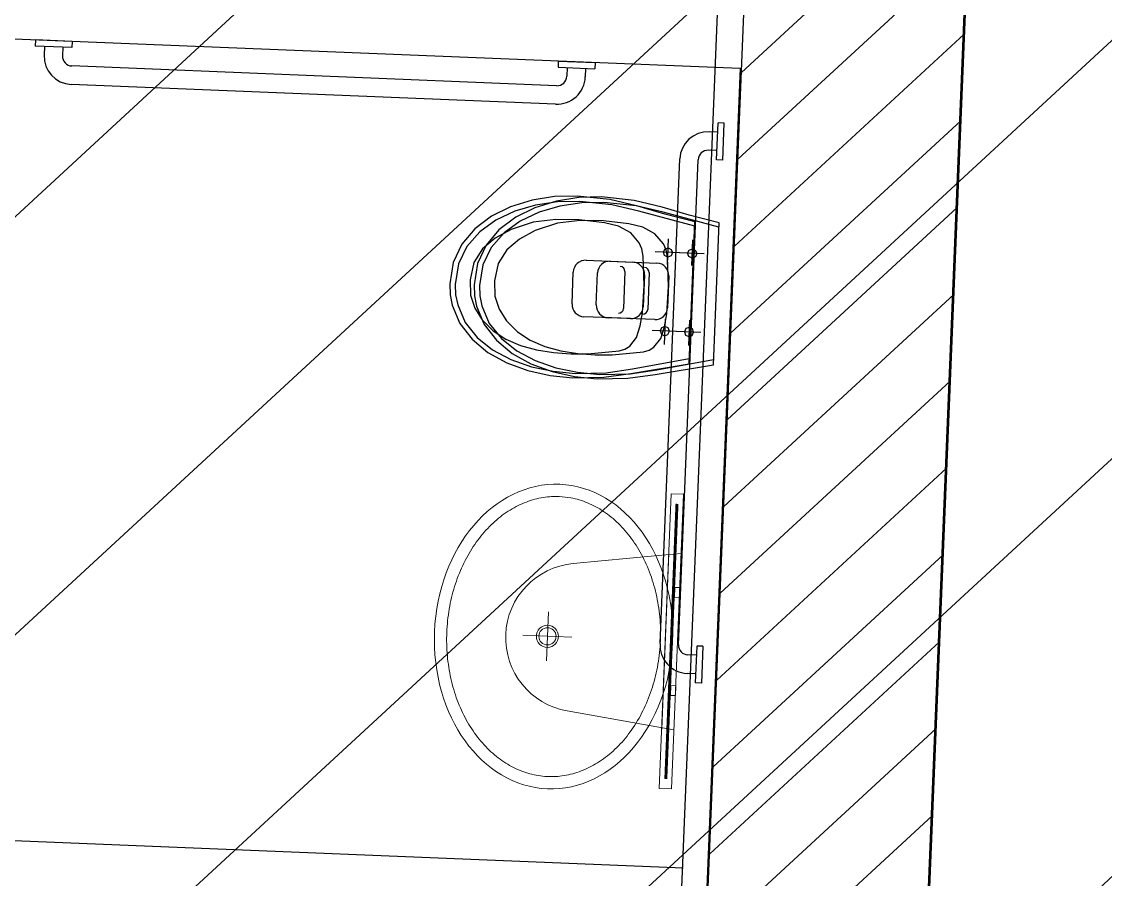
# Model space of a CAD drawing. Extents: x -678889171 to 586587, y -792238163 to 335485.
# Drawn here: x -678750407 to -678748201, y -791947371 to -791945626 of the extents above; entities that cross this region are included whole.
import ezdxf
from ezdxf.enums import TextEntityAlignment as Align

# ---------------------------------------------------------------- set-up
doc = ezdxf.new("R2010")
doc.units = 0
doc.header["$MEASUREMENT"] = 0
for name, color, linetype in [('A-FLOR-PATT', 252, 'Continuous'), ('A-SITE-PATT', 252, 'Continuous'), ('A-WALL', 252, 'Continuous')]:
    doc.layers.add(name, color=color, linetype=linetype)
doc.layers.add('BASEMENT3 LAYOUT$0$HATCH2', color=252, linetype='Continuous', lineweight=15)
doc.layers.add('Ground floor Towers$0$04-Ground Floor$0$A-FIX', color=252, linetype='Continuous', lineweight=0)
doc.styles.add('Ground floor Towers$0$$Bas01-Rname$0$EN-SC', font='swissc.ttf')
doc.styles.add('Ground floor Towers$0$$Bas01-Rname$0$EN-SCL', font='swisscl.ttf')
doc.styles.add('Ground floor Towers$0$04-Ground Floor$0$V2-lower ground$0$LEVEL  FOR LICENSE LOWER GR$0$$LG- LEVEL$0$AR-SR', font='sarb.shx')

# ---------------------------------------------------------------- blocks, each defined once
blk = doc.blocks.new('A$C61C61320')
at = {"layer": 'BASEMENT3 LAYOUT$0$HATCH2'}
h = blk.add_hatch(dxfattribs=at)
h.set_pattern_fill('ANSI31', color=256, scale=5000, style=0)
h.set_pattern_definition([(45, (1320016.062358054, 343948.7931753235), (-441.9417382415922, 441.9417382415922), [])])
h.paths.add_polyline_path([(11086.00013759569, 20764.88754983409), (-87874.57371154218, 20764.88754983409), (-87874.57371154218, -14411.92520058152), (11086.00013759569, -14411.92520058152)])
blk = doc.blocks.new('Ground floor Towers$0$04-Ground Floor$0$PLann')
at = {"layer": 'Ground floor Towers$0$04-Ground Floor$0$A-FIX'}
for p, q in [((86.54599381877051, -762.7636714310493), (80.35569658232271, -716.4148793086197)), ((86.54599381877051, -762.7636714310493), (80.35569658232271, -716.4148793086197)), ((432.8298095811915, -762.7636714310493), (439.020106817632, -716.4148793086197)), ((432.8298095811915, -762.7636714310493), (439.020106817632, -716.4148793086197)), ((439.0201068176393, -741.4148793086197), (80.35569658232998, -741.4148793086197)), ((439.0201068176393, -741.4148793086197), (80.35569658232998, -741.4148793086197)), ((109.6894728402694, -935.0408150126723), (86.54599381877051, -762.7636714310493)), ((109.6894728402694, -935.0408150126723), (86.54599381877051, -762.7636714310493)), ((409.6863305596926, -935.0408150126723), (432.8298095811915, -762.7636714310493)), ((409.6863305596926, -935.0408150126723), (432.8298095811915, -762.7636714310493)), ((259.7218895310143, -1031.415030711679), (259.7218895310143, -931.4150307116788)), ((259.7218895310143, -1031.415030711679), (259.7218895310143, -931.4150307116788)), ((309.7218895310143, -981.4150307116788), (209.7218895310143, -981.4150307116788)), ((309.7218895310143, -981.4150307116788), (209.7218895310143, -981.4150307116788))]:
    blk.add_line(p, q, dxfattribs=at)
for points in [[(-40.312098295748, -741.4148793086124), (-40.31209829575528, -716.4148793086124), (559.6879016957173, -716.414879308627), (559.6879016957246, -741.414879308627)], [(-40.312098295748, -741.4148793086124), (-40.31209829575528, -716.4148793086124), (559.6879016957173, -716.414879308627), (559.6879016957246, -741.414879308627)], [(169.687901699981, -726.4148793086197), (169.687901699981, -716.4148793086197), (149.687901699981, -716.4148793086197), (149.687901699981, -726.4148793086197)], [(169.687901699981, -726.4148793086197), (169.687901699981, -716.4148793086197), (149.687901699981, -716.4148793086197), (149.687901699981, -726.4148793086197)], [(369.687901699981, -726.4148793086197), (369.687901699981, -716.4148793086197), (349.687901699981, -716.4148793086197), (349.687901699981, -726.4148793086197)], [(369.687901699981, -726.4148793086197), (369.687901699981, -716.4148793086197), (349.687901699981, -716.4148793086197), (349.687901699981, -726.4148793086197)]]:
    blk.add_lwpolyline(points, close=True, dxfattribs=at)
at = {"layer": 'Ground floor Towers$0$04-Ground Floor$0$A-FIX', "const_width": 6.000000000000006}
blk.add_lwpolyline([(539.68790169571, -728.914879308627), (-20.31209829573345, -728.9148793086124)], dxfattribs=at)
blk.add_lwpolyline([(539.68790169571, -728.914879308627), (-20.31209829573345, -728.9148793086124)], dxfattribs=at)
at = {"layer": 'Ground floor Towers$0$04-Ground Floor$0$A-FIX'}
for radius in [22.5, 22.5, 17.5, 17.5]:
    blk.add_circle((259.7218895310143, -981.4150307116788), radius, dxfattribs=at)
blk.add_arc((259.687901699981, -915.096300397744), 151.3185789108752, 187.5738971129199, 352.4261028871238, dxfattribs=at)
blk.add_arc((259.687901699981, -915.096300397744), 151.3185789108752, 187.5738971129199, 352.4261028871238, dxfattribs=at)
at = {"layer": 'Ground floor Towers$0$04-Ground Floor$0$A-FIX', "extrusion": (7.453889935837879e-20, 4.794532955870854e-34, -1)}
blk.add_ellipse((259.687901699981, -968.9148793086197), major_axis=(-309.9999999999999, -3.37726916718637e-14), ratio=0.782258064516129, dxfattribs=at)
blk.add_ellipse((259.687901699981, -968.9148793086197), major_axis=(-309.9999999999999, -3.37726916718637e-14), ratio=0.782258064516129, dxfattribs=at)
at = {"layer": 'Ground floor Towers$0$04-Ground Floor$0$A-FIX'}
blk.add_open_spline([(-25.31209830001899, -968.9148793086197), (-25.31209830001899, -961.0473532923634), (-24.74826177230716, -953.1797335107321), (-21.94688169636356, -933.7138040595737), (-19.02874969334516, -922.1571387472641), (-10.72651512933953, -899.454247949433), (-5.341221260423481, -888.3081040044262), (7.824022180502652, -866.7212399558548), (15.60463788119523, -856.2814262584061), (33.40727327055356, -836.4263402777642), (43.42925202693732, -827.0120924017456), (65.47000209208636, -809.519838646599), (77.48831278559373, -801.442591484446), (103.1945126008795, -786.9007861311247), (116.8818020173348, -780.4366871150478), (145.5330059188564, -769.3441619468495), (160.4963153406861, -764.7159856540884), (191.259340903438, -757.4545625553137), (207.0584803542806, -754.8214399165217), (239.0234866660467, -751.6403371148617), (255.1887987517985, -751.0924030846863), (287.4039406834927, -752.1004471453844), (303.4532205674259, -753.6564111157486), (334.9580592607817, -758.8191438276399), (350.4130546213055, -762.4258327888592), (380.2716868264761, -771.566396389614), (394.6747327273697, -777.1000946792838), (422.0097014143612, -789.9042368507062), (434.9410130482429, -797.1743427078754), (458.9687226448441, -813.2014620853361), (470.0645621094009, -821.957880902758), (490.1314457941044, -840.6620015592771), (499.1021882832429, -850.6087965773104), (514.71676492181, -871.3746952507636), (521.360876551109, -882.1927554648491), (532.2094788990435, -904.3891791588821), (536.4149606392457, -915.7669447007638), (542.3439672467066, -938.8049850783054), (544.0686324167546, -950.4657399080379), (545.0290625510097, -973.8299000077086), (544.2650736414871, -985.5345976591261), (540.2808561496495, -1008.588967903771), (537.0952554489049, -1019.942150457376), (528.3334685381269, -1042.217521760073), (522.7561969821109, -1053.139511539054), (509.2870428868337, -1074.266178615521), (501.3946138569227, -1084.469971425539), (483.4504310836419, -1103.854033060284), (473.398764453661, -1113.033362512127), (451.3774193077479, -1130.072000512532), (439.4081869834918, -1137.930626129207), (413.8699141381294, -1152.066269717055), (400.3014342218594, -1158.342875468653), (371.9438301105984, -1169.104131254105), (357.1552677509462, -1173.58855604242), (326.7804472170537, -1180.615564144237), (311.1947245819465, -1183.158034953739), (279.6757942047116, -1186.216517610242), (263.7431022370729, -1186.732487697626), (231.9919756353847, -1185.720797278954), (216.174052556933, -1184.193150142403), (185.1103913328334, -1179.144884665787), (169.865177070249, -1175.624339791341), (140.3855784975676, -1166.707505830635), (126.1517431918546, -1161.311377935889), (99.09821272188856, -1148.823787617729), (86.27908606553683, -1141.732632118014), (62.40612803263502, -1126.091817920779), (51.35282246908901, -1117.542697451484), (31.29375764830911, -1099.26687379401), (22.2883045163544, -1089.54099612106), (6.52497928464436, -1069.216324533953), (-0.2330962097257725, -1058.618506770689), (-11.38655015674158, -1036.850484440553), (-15.78279724013555, -1025.68090786664), (-22.16650735261646, -1003.039409623204), (-24.15506525497767, -991.5671620497296), (-25.18630611181288, -976.3476007948402), (-25.31209830001899, -972.6312389288714), (-25.31209830001899, -968.9148793086197)], degree=3, knots=[0, 0, 0, 0, 0.112104300194936, 0.112104300194936, 0.2786233646926105, 0.2786233646926105, 0.4451424291902849, 0.4451424291902849, 0.6116614936879594, 0.6116614936879594, 0.7781805581856338, 0.7781805581856338, 0.9446996226833082, 0.9446996226833082, 1.111218687180983, 1.111218687180983, 1.277737751678657, 1.277737751678657, 1.444256816176331, 1.444256816176331, 1.610775880674006, 1.610775880674006, 1.77729494517168, 1.77729494517168, 1.943814009669355, 1.943814009669355, 2.110333074167029, 2.110333074167029, 2.276852138664704, 2.276852138664704, 2.443371203162378, 2.443371203162378, 2.609890267660052, 2.609890267660052, 2.776409332157727, 2.776409332157727, 2.942928396655401, 2.942928396655401, 3.109447461153076, 3.109447461153076, 3.27596652565075, 3.27596652565075, 3.440092326214613, 3.440092326214613, 3.604218126778477, 3.604218126778477, 3.76834392734234, 3.76834392734234, 3.932469727906204, 3.932469727906204, 4.096595528470067, 4.096595528470067, 4.260721329033931, 4.260721329033931, 4.424847129597794, 4.424847129597794, 4.588972930161658, 4.588972930161658, 4.753098730725521, 4.753098730725521, 4.917224531289385, 4.917224531289385, 5.081350331853248, 5.081350331853248, 5.245476132417112, 5.245476132417112, 5.409601932980975, 5.409601932980975, 5.573727733544839, 5.573727733544839, 5.737853534108702, 5.737853534108702, 5.901979334672566, 5.901979334672566, 6.066105135236429, 6.066105135236429, 6.230230935800293, 6.230230935800293, 6.283185307179586, 6.283185307179586, 6.283185307179586, 6.283185307179586], dxfattribs=at)
blk.add_open_spline([(-25.31209830001899, -968.9148793086197), (-25.31209830001899, -961.0473532923634), (-24.74826177230716, -953.1797335107321), (-21.94688169636356, -933.7138040595737), (-19.02874969334516, -922.1571387472641), (-10.72651512933953, -899.454247949433), (-5.341221260423481, -888.3081040044262), (7.824022180502652, -866.7212399558548), (15.60463788119523, -856.2814262584061), (33.40727327055356, -836.4263402777642), (43.42925202693732, -827.0120924017456), (65.47000209208636, -809.519838646599), (77.48831278559373, -801.442591484446), (103.1945126008795, -786.9007861311247), (116.8818020173348, -780.4366871150478), (145.5330059188564, -769.3441619468495), (160.4963153406861, -764.7159856540884), (191.259340903438, -757.4545625553137), (207.0584803542806, -754.8214399165217), (239.0234866660467, -751.6403371148617), (255.1887987517985, -751.0924030846863), (287.4039406834927, -752.1004471453844), (303.4532205674259, -753.6564111157486), (334.9580592607817, -758.8191438276399), (350.4130546213055, -762.4258327888592), (380.2716868264761, -771.566396389614), (394.6747327273697, -777.1000946792838), (422.0097014143612, -789.9042368507062), (434.9410130482429, -797.1743427078754), (458.9687226448441, -813.2014620853361), (470.0645621094009, -821.957880902758), (490.1314457941044, -840.6620015592771), (499.1021882832429, -850.6087965773104), (514.71676492181, -871.3746952507636), (521.360876551109, -882.1927554648491), (532.2094788990435, -904.3891791588821), (536.4149606392457, -915.7669447007638), (542.3439672467066, -938.8049850783054), (544.0686324167546, -950.4657399080379), (545.0290625510097, -973.8299000077086), (544.2650736414871, -985.5345976591261), (540.2808561496495, -1008.588967903771), (537.0952554489049, -1019.942150457376), (528.3334685381269, -1042.217521760073), (522.7561969821109, -1053.139511539054), (509.2870428868337, -1074.266178615521), (501.3946138569227, -1084.469971425539), (483.4504310836419, -1103.854033060284), (473.398764453661, -1113.033362512127), (451.3774193077479, -1130.072000512532), (439.4081869834918, -1137.930626129207), (413.8699141381294, -1152.066269717055), (400.3014342218594, -1158.342875468653), (371.9438301105984, -1169.104131254105), (357.1552677509462, -1173.58855604242), (326.7804472170537, -1180.615564144237), (311.1947245819465, -1183.158034953739), (279.6757942047116, -1186.216517610242), (263.7431022370729, -1186.732487697626), (231.9919756353847, -1185.720797278954), (216.174052556933, -1184.193150142403), (185.1103913328334, -1179.144884665787), (169.865177070249, -1175.624339791341), (140.3855784975676, -1166.707505830635), (126.1517431918546, -1161.311377935889), (99.09821272188856, -1148.823787617729), (86.27908606553683, -1141.732632118014), (62.40612803263502, -1126.091817920779), (51.35282246908901, -1117.542697451484), (31.29375764830911, -1099.26687379401), (22.2883045163544, -1089.54099612106), (6.52497928464436, -1069.216324533953), (-0.2330962097257725, -1058.618506770689), (-11.38655015674158, -1036.850484440553), (-15.78279724013555, -1025.68090786664), (-22.16650735261646, -1003.039409623204), (-24.15506525497767, -991.5671620497296), (-25.18630611181288, -976.3476007948402), (-25.31209830001899, -972.6312389288714), (-25.31209830001899, -968.9148793086197)], degree=3, knots=[0, 0, 0, 0, 0.112104300194936, 0.112104300194936, 0.2786233646926105, 0.2786233646926105, 0.4451424291902849, 0.4451424291902849, 0.6116614936879594, 0.6116614936879594, 0.7781805581856338, 0.7781805581856338, 0.9446996226833082, 0.9446996226833082, 1.111218687180983, 1.111218687180983, 1.277737751678657, 1.277737751678657, 1.444256816176331, 1.444256816176331, 1.610775880674006, 1.610775880674006, 1.77729494517168, 1.77729494517168, 1.943814009669355, 1.943814009669355, 2.110333074167029, 2.110333074167029, 2.276852138664704, 2.276852138664704, 2.443371203162378, 2.443371203162378, 2.609890267660052, 2.609890267660052, 2.776409332157727, 2.776409332157727, 2.942928396655401, 2.942928396655401, 3.109447461153076, 3.109447461153076, 3.27596652565075, 3.27596652565075, 3.440092326214613, 3.440092326214613, 3.604218126778477, 3.604218126778477, 3.76834392734234, 3.76834392734234, 3.932469727906204, 3.932469727906204, 4.096595528470067, 4.096595528470067, 4.260721329033931, 4.260721329033931, 4.424847129597794, 4.424847129597794, 4.588972930161658, 4.588972930161658, 4.753098730725521, 4.753098730725521, 4.917224531289385, 4.917224531289385, 5.081350331853248, 5.081350331853248, 5.245476132417112, 5.245476132417112, 5.409601932980975, 5.409601932980975, 5.573727733544839, 5.573727733544839, 5.737853534108702, 5.737853534108702, 5.901979334672566, 5.901979334672566, 6.066105135236429, 6.066105135236429, 6.230230935800293, 6.230230935800293, 6.283185307179586, 6.283185307179586, 6.283185307179586, 6.283185307179586], dxfattribs=at)
blk = doc.blocks.new('GR')
at = {"layer": 'A-FLOR-PATT'}
for p, q in [((45305, 268485), (45305, 225220)), ((45359.41533091813, 233667.6908201417), (45359.41533091824, 245310.1052580429)), ((45809.41533091807, 245310.1052580429), (45809.41533091813, 233667.6908201417)), ((45806.68012906855, 244904.0270685123), (45806.68012906862, 236156.2079005374)), ((45359.41533091804, 240429.0535360598), (45809.41533091804, 240879.0535360598)), ((45359.41533091757, 240252.2768407632), (45809.41533091757, 240702.2768407632)), ((45359.41533091804, 240075.5001454665), (45809.41533091804, 240525.5001454665)), ((40476.64699863412, 240437.2740405605), (45356.67700594787, 240437.2740405605)), ((45356.67700594786, 240437.2740405605), (45356.67700594787, 239898.6968239361)), ((45356.68012906868, 240437.2740405605), (45356.68012906866, 236782.4251110299)), ((45359.41533091757, 239898.7234501699), (45809.41533091757, 240348.7234501699)), ((45038.90389883794, 240161.5614782198, -2.166913846669273), (44993.69808454382, 240152.2781249827, -2.166913846669273)), ((45085.22485507219, 240164.2261178913, -2.166913846669273), (45038.90389883794, 240161.5614782198, -2.166913846669273)), ((45151.90200997722, 240159.6921364227, -2.166913846669273), (45085.22485507219, 240164.2261178913, -2.166913846669273)), ((45209.21635673148, 240148.5598998301, -2.166913846669273), (45151.90200997722, 240159.6921364227, -2.166913846669273)), ((45359.41533091804, 239721.9467548733), (45809.41533091804, 240171.9467548733)), ((44950.67149412316, 240136.938013177, -2.166913846669273), (44912.5802157168, 240116.0564068957, -2.166913846669273)), ((44993.69808454382, 240152.2781249827, -2.166913846669273), (44950.67149412316, 240136.938013177, -2.166913846669273)), ((45001.37991238383, 240142.3491685325, -2.166913846669273), (44959.461807138, 240128.0915704295, -2.166913846669273)), ((45045.49889245355, 240150.5282721866, -2.166913846669273), (45001.37991238383, 240142.3491685325, -2.166913846669273)), ((45090.71348130138, 240153.195072078, -2.166913846669273), (45045.49889245355, 240150.5282721866, -2.166913846669273)), ((45156.30702123032, 240149.2055454298, -2.166913846669273), (45090.71348130138, 240153.195072078, -2.166913846669273)), ((45211.95202905589, 240138.6189072732, -2.166913846669273), (45156.30702123032, 240149.2055454298, -2.166913846669273)), ((45264.85488388248, 240134.6541594472, -2.166913846669273), (45209.21635673148, 240148.5598998301, -2.166913846669273)), ((45326.55160083476, 240112.5500687988, -2.166913846669273), (45211.95202905589, 240138.6189072732, -2.166913846669273)), ((45326.56877644789, 240121.3467055326, -2.166913846669273), (45264.85488388248, 240134.6541594472, -2.166913846669273)), ((44912.5802157168, 240116.0564068957, -2.166913846669273), (44879.46661984977, 240089.1125779905, -2.166913846669273)), ((44959.461807138, 240128.0915704295, -2.166913846669273), (44921.93671940291, 240108.3152302909, -2.166913846669273)), ((45043.78021444772, 240114.6938645956, -2.166913846669273), (44998.01469015702, 240107.624347472, -2.166913846669273)), ((45091.18262545308, 240115.7076820379, -2.166913846669273), (45043.78021444772, 240114.6938645956, -2.166913846669273)), ((45143.00080637957, 240111.7450520599, -2.166913846669273), (45091.18262545308, 240115.7076820379, -2.166913846669273)), ((45171.64713298371, 240106.1789549421, -2.166913846669273), (45143.00080637957, 240111.7450520599, -2.166913846669273)), ((45326.56877629653, 239832.4725135647, -2.166913846671937), (45326.56877644789, 240121.3467055326, -2.166913846671937)), ((44879.46661984977, 240089.1125779905, -2.166913846669273), (44854.58578720599, 240056.6425098601, -2.166913846669273)), ((44921.93671940291, 240108.3152302909, -2.166913846669273), (44889.93271011095, 240083.0179455544, -2.166913846669273)), ((44953.33613376477, 240090.617056913, -2.166913846669273), (44921.86568677976, 240071.9352665986, -2.166913846669273)), ((44998.01469015702, 240107.624347472, -2.166913846669273), (44953.33613376477, 240090.617056913, -2.166913846669273)), ((45196.98207311776, 240093.4604481283, -2.166913846669273), (45171.64713298371, 240106.1789549421, -2.166913846669273)), ((45215.12351054433, 240074.1177570008, -2.166913846669273), (45196.98207311776, 240093.4604481283, -2.166913846669273)), ((44889.93271011095, 240083.0179455544, -2.166913846669273), (44865.05619787718, 240052.7606122492, -2.166913846669273)), ((44921.86568677976, 240071.9352665986, -2.166913846669273), (44897.02484582936, 240048.8367388902, -2.166913846669273)), ((45221.17400703471, 240061.9792424827, -2.166913846669273), (45215.12351054433, 240074.1177570008, -2.166913846669273)), ((45267.69690420626, 240063.51320172, -2.166913846669273), (45274.3080358283, 240066.2811923652, -2.166913846669273)), ((45274.37368906457, 240032.6563004554, -2.166913846669273), (45274.27254072377, 240084.4603274794, -2.166913846669273)), ((45274.3080358283, 240066.2811923652, -2.166913846669273), (45280.92992616932, 240063.5390394377, -2.166913846669273)), ((44854.58578720599, 240056.6425098601, -2.166913846669273), (44838.52339932149, 240018.6233653952, -2.166913846669273)), ((44865.05619787718, 240052.7606122492, -2.166913846669273), (44849.56110194486, 240016.4107643559, -2.166913846669273)), ((44897.02484582936, 240048.8367388902, -2.166913846669273), (44880.43846158858, 240020.2119295997, -2.166913846669273)), ((45224.44341781634, 240047.633414838, -2.166913846669273), (45221.17400703471, 240061.9792424827, -2.166913846669273)), ((45228.75265992156, 239988.0978686039, -2.166913846669273), (45224.44341781634, 240047.633414838, -2.166913846669273)), ((45298.5796431737, 240056.9096095706, -2.166913846669273), (45248.40262701485, 240056.9096096101, -2.166913846669273)), ((45264.95475125645, 240056.8913114013, -2.166913846669273), (45267.69690420626, 240063.51320172, -2.166913846669273)), ((45267.72274193151, 240050.2801797346, -2.166913846669273), (45264.95475125645, 240056.8913114013, -2.166913846669273)), ((45274.34463221291, 240047.5380268145, -2.166913846669273), (45267.72274193151, 240050.2801797346, -2.166913846669273)), ((45280.95576389455, 240050.3060174524, -2.166913846669273), (45274.34463221291, 240047.5380268145, -2.166913846669273)), ((45280.92992616932, 240063.5390394377, -2.166913846669273), (45283.69791678474, 240056.9279077784, -2.166913846669273)), ((45283.69791678474, 240056.9279077784, -2.166913846669273), (45280.95576389455, 240050.3060174524, -2.166913846669273)), ((45108.51066598597, 240034.4096096919, -2.166913846669273), (45203.51066598597, 240034.4096096395, -2.166913846669273)), ((44838.52339932149, 240018.6233653952, -2.166913846669273), (44833.49227580228, 239975.0942111286, -2.166913846669273)), ((44849.56110194486, 240016.4107643559, -2.166913846669273), (44844.51150406831, 239974.5303568349, -2.166913846669273)), ((44880.43846158858, 240020.2119295997, -2.166913846669273), (44874.29537278203, 239984.9284997864, -2.166913846669273)), ((45083.51066593816, 239944.4096097049, -2.166913846669273), (45083.51066597221, 240009.4096097049, -2.166913846669273)), ((45188.51066598007, 240014.409609649, -2.166913846669273), (45188.5106659211, 239939.4096096654, -2.166913846669273)), ((45228.51066597221, 240009.4096096264, -2.166913846669273), (45228.51066593816, 239944.4096096264, -2.166913846669273)), ((44874.29537278203, 239984.9284997864, -2.166913846669273), (44876.44783365945, 239954.0543592567, -2.166913846669273)), ((45227.53650329287, 239931.8705321497, -2.166913846669273), (45228.75265992156, 239988.0978686039, -2.166913846669273)), ((45359.41533091757, 239545.1700595766), (45809.41533091757, 239995.1700595766)), ((44833.49227580228, 239975.0942111286, -2.166913846669273), (44835.09794549653, 239953.050417694, -2.166913846669273)), ((44844.51150406831, 239974.5303568349, -2.166913846669273), (44846.11823262694, 239953.028900358, -2.166913846669273)), ((44835.09794549653, 239953.050417694, -2.166913846669273), (44840.02483525777, 239932.0848175669, -2.166913846669273)), ((44846.11823262694, 239953.028900358, -2.166913846669273), (44851.04728265282, 239933.169667647, -2.166913846669273)), ((44851.04728265282, 239933.169667647, -2.166913846669273), (44867.50884093036, 239897.8637953745, -2.166913846669273)), ((44876.44783365945, 239954.0543592567, -2.166913846669273), (44886.31012020869, 239927.5906516564, -2.166913846669273)), ((44840.02483525777, 239932.0848175669, -2.166913846669273), (44857.02551144578, 239895.1291819889, -2.166913846669273)), ((44886.31012020869, 239927.5906516564, -2.166913846669273), (44902.25407803103, 239904.9548298343, -2.166913846669273)), ((45203.51066592438, 239919.4096096395, -2.166913846669273), (45108.51066592438, 239919.4096096919, -2.166913846669273)), ((45224.16576793871, 239905.4326622953, -2.166913846669273), (45227.53650329287, 239931.8705321497, -2.166913846669273)), ((45274.37368897691, 239921.162918724, -2.166913846669273), (45274.27254055465, 239869.3588917002, -2.166913846669273)), ((44857.02551144578, 239895.1291819889, -2.166913846669273), (44883.43128141664, 239864.2076863847, -2.166913846669273)), ((44867.50884093036, 239897.8637953745, -2.166913846669273), (44893.35379962362, 239868.5921054101, -2.166913846669273)), ((44902.25407803103, 239904.9548298343, -2.166913846669273), (44925.3590440495, 239883.411397609, -2.166913846669273)), ((45217.52465425569, 239881.7345666456, -2.166913846669273), (45224.16576793871, 239905.4326622953, -2.166913846669273)), ((45298.57964304789, 239896.9096095706, -2.166913846669273), (45248.40262688904, 239896.9096096101, -2.166913846669273)), ((45267.72274181614, 239903.5390394552, -2.166913846669273), (45264.9547511307, 239896.9279077929, -2.166913846669273)), ((45264.9547511307, 239896.9279077929, -2.166913846669273), (45267.69690407007, 239890.3060174699, -2.166913846669273)), ((45267.69690407007, 239890.3060174699, -2.166913846669273), (45274.30803568777, 239887.5380268143, -2.166913846669273)), ((45274.34463210182, 239906.2811923649, -2.166913846669273), (45267.72274181614, 239903.5390394552, -2.166913846669273)), ((45274.30803568777, 239887.5380268143, -2.166913846669273), (45280.92992603307, 239890.2801797313, -2.166913846669273)), ((45280.95576377915, 239903.5132017166, -2.166913846669273), (45274.34463210182, 239906.2811923649, -2.166913846669273)), ((45280.92992603307, 239890.2801797313, -2.166913846669273), (45283.69791665891, 239896.8913113863, -2.166913846669273)), ((45283.69791665891, 239896.8913113863, -2.166913846669273), (45280.95576377915, 239903.5132017166, -2.166913846669273)), ((44893.35379962362, 239868.5921054101, -2.166913846669273), (44925.84666255854, 239844.2752608456, -2.166913846669273)), ((44925.3590440495, 239883.411397609, -2.166913846669273), (44951.79387095501, 239867.3716283489, -2.166913846669273)), ((44951.79387095501, 239867.3716283489, -2.166913846669273), (44982.0770419765, 239855.7281380782, -2.166913846669273)), ((45204.25613715961, 239863.5812692924, -2.166913846669273), (45217.52465425569, 239881.7345666456, -2.166913846669273)), ((44883.43128141664, 239864.2076863847, -2.166913846669273), (44916.46432106681, 239838.7834154726, -2.166913846669273)), ((44982.0770419765, 239855.7281380782, -2.166913846669273), (45015.14456019272, 239847.9623587942, -2.166913846669273)), ((45015.14456019272, 239847.9623587942, -2.166913846669273), (45049.86827995732, 239844.0331061012, -2.166913846669273)), ((45119.87419452801, 239844.4387571463, -2.166913846669273), (45183.27977838682, 239853.1442359212, -2.166913846669273)), ((45183.27977838682, 239853.1442359212, -2.166913846669273), (45194.87163552248, 239856.983056503, -2.166913846669273)), ((45194.87163552248, 239856.983056503, -2.166913846669273), (45204.25613715961, 239863.5812692924, -2.166913846669273)), ((44916.46432106681, 239838.7834154726, -2.166913846669273), (44955.56165891373, 239819.3998075209, -2.166913846669273)), ((44925.84666255854, 239844.2752608456, -2.166913846669273), (44963.84089438574, 239826.5642109443, -2.166913846669273)), ((44963.84089438574, 239826.5642109443, -2.166913846669273), (45006.24750091432, 239813.2483387586, -2.166913846669273)), ((45049.86827995732, 239844.0331061012, -2.166913846669273), (45085.13971603576, 239842.8578662593, -2.166913846669273)), ((45085.13971603576, 239842.8578662593, -2.166913846669273), (45119.87419452801, 239844.4387571463, -2.166913846669273)), ((45209.09352000001, 239807.8844522037, -2.166913846669273), (45326.56877629653, 239832.4725135647, -2.166913846669273)), ((45211.86688995986, 239817.2506556562, -2.166913846669273), (45326.56877622906, 239843.0521543206, -2.166913846669273)), ((44955.56165891373, 239819.3998075209, -2.166913846669273), (44999.07357384515, 239805.539438158, -2.166913846669273)), ((44999.07357384515, 239805.539438158, -2.166913846669273), (45044.80898227717, 239797.1848919577, -2.166913846669273)), ((45006.24750091432, 239813.2483387586, -2.166913846669273), (45050.90039559161, 239806.0022778227, -2.166913846669273)), ((45050.90039559161, 239806.0022778227, -2.166913846669273), (45096.64652039431, 239803.136181731, -2.166913846669273)), ((45096.64652039431, 239803.136181731, -2.166913846669273), (45158.39370020236, 239806.8770730195, -2.166913846669273)), ((45153.95103361123, 239798.0781615119, -2.166913846669273), (45209.09352000001, 239807.8844522037, -2.166913846669273)), ((45158.39370020236, 239806.8770730195, -2.166913846669273), (45211.86688995986, 239817.2506556562, -2.166913846669273)), ((45359.41533091804, 239368.39336428), (45809.41533091804, 239818.39336428)), ((45044.80898227717, 239797.1848919577, -2.166913846669273), (45091.11917990304, 239794.3393880713, -2.166913846669273)), ((45091.11917990304, 239794.3393880713, -2.166913846669273), (45153.95103361123, 239798.0781615119, -2.166913846669273)), ((45359.41533091757, 239191.6166689834), (45809.41533091757, 239641.6166689834)), ((45359.41533091804, 239014.8399736867), (45809.41533091804, 239464.8399736867)), ((45359.41533091757, 238838.0632783901), (45809.41533091757, 239288.0632783901)), ((45359.41533091757, 238661.286583093), (45809.41533091804, 239111.2865830935)), ((45359.41533091757, 238484.5098877968), (45809.41533091757, 238934.5098877968)), ((40476.64699863413, 238807.4327789918), (45306.68012906888, 238807.4327789918))]:
    blk.add_line(p, q, dxfattribs=at)
at = {"layer": 'A-FLOR-PATT', "ltscale": 0.5}
for p, q in [((43996.07343834872, 240436.7760793623), (43921.07343835307, 240436.7752726286)), ((43921.07343835307, 240436.7752726286), (43921.07357280866, 240424.2752726293)), ((43996.07357280434, 240424.276079363), (43921.07357280866, 240424.2752726293)), ((43939.82357280084, 240424.2754743127), (43939.82376067348, 240406.8094288951)), ((43977.32357279871, 240424.2758776796), (43977.32376067134, 240406.8098322619)), ((43996.07343834872, 240436.7760793623), (43996.07357280434, 240424.276079363)), ((44986.07343835305, 240436.7744658949), (45061.07343834872, 240436.7752726286)), ((44986.07343835305, 240436.7744658949), (44986.07357280865, 240424.2744658956)), ((44986.07357280865, 240424.2744658956), (45061.07357280431, 240424.2752726293)), ((45004.82357280757, 240424.2746675789), (45004.8237607771, 240406.8102625201)), ((45042.3235728054, 240424.2750709458), (45042.32376077493, 240406.8106658871)), ((45061.07343834872, 240436.7752726286), (45061.07357280431, 240424.2752726293)), ((44984.82376083736, 240386.7756759954), (43997.32376072948, 240386.7756759954)), ((44984.10467824439, 240349.2801725172), (43997.16226193475, 240349.2711699884)), ((45328.57353835088, 240324.2753727988), (45316.07353835156, 240324.2752383432)), ((45316.0743450853, 240249.2752383475), (45316.07353835156, 240324.2752383432)), ((45328.57434508457, 240249.2753728031), (45328.57353835088, 240324.2753727988)), ((45316.07374003495, 240305.525238351), (45298.60769461736, 240305.5250504783)), ((45316.07414340186, 240268.0252383531), (45298.60809798422, 240268.0250504805)), ((45241.07843823953, 239261.2441329074), (45241.06943571068, 240248.1865492171)), ((45278.57394171772, 239260.5250503145), (45278.57394171772, 240248.0250504224)), ((45328.57434508457, 240249.2753728031), (45316.0743450853, 240249.2752383475)), ((45328.57273161716, 239259.2753727988), (45316.07273161789, 239259.2752383432)), ((45316.07273161789, 239259.2752383432), (45316.07353835155, 239184.2752383475)), ((45328.57273161716, 239259.2753727988), (45328.57353835087, 239184.2753728031)), ((45316.07293330123, 239240.5252383443), (45298.60852824242, 239240.5250503747)), ((45316.07333666808, 239203.0252383464), (45298.60893160936, 239203.0250503769)), ((45328.57353835087, 239184.2753728031), (45316.07353835155, 239184.2752383475))]:
    blk.add_line(p, q, dxfattribs=at)
at = {"layer": 'A-FLOR-PATT', "extrusion": (-0.0005261196750831801, -1.807096139394562e-13, 0.9999998615990343)}
for p, q in [((44989.48176213732, 240161.5614780996, -2.318259999007804), (44944.27595410363, 240152.2781248436, -2.342043667335727)), ((44989.48176213734, 240161.5614780996, -2.318259998949248), (44944.27595410365, 240152.2781248436, -2.342043667277164)), ((45035.80271195962, 240164.2261177905, -2.293889632564394), (44989.48176213732, 240161.5614780996, -2.318259999007804)), ((45035.80271195963, 240164.2261177905, -2.293889632505834), (44989.48176213734, 240161.5614780996, -2.318259998949248)), ((45102.47985763835, 240159.6921363498, -2.258809469490117), (45035.80271195962, 240164.2261177905, -2.293889632564394)), ((45102.47985763837, 240159.6921363498, -2.258809469431554), (45035.80271195963, 240164.2261177905, -2.293889632505834)), ((45159.79419646491, 240148.5598997811, -2.228655263997716), (45102.47985763835, 240159.6921363498, -2.258809469490117)), ((45159.79419646494, 240148.5598997811, -2.228655263939157), (45102.47985763837, 240159.6921363498, -2.258809469431554)), ((44901.24936964428, 240136.9380130199, -2.364680803107188), (44863.15809651855, 240116.0564067227, -2.384721374125011)), ((44901.2493696443, 240136.9380130199, -2.364680803048628), (44863.15809651856, 240116.0564067227, -2.384721374066455)), ((44944.27595410363, 240152.2781248436, -2.342043667335727), (44901.24936964428, 240136.9380130199, -2.364680803107188)), ((44944.27595410365, 240152.2781248436, -2.342043667277164), (44901.2493696443, 240136.9380130199, -2.364680803048628)), ((44951.95778088461, 240142.3491683966, -2.338002106568112), (44910.03968144625, 240128.0915702761, -2.360056046479585)), ((44951.95778088463, 240142.3491683966, -2.338002106509549), (44910.03968144627, 240128.0915702762, -2.360056046421025)), ((44996.07675484483, 240150.5282720692, -2.314790243109137), (44951.95778088461, 240142.3491683966, -2.338002106568112)), ((44996.07675484484, 240150.5282720692, -2.314790243050577), (44951.95778088463, 240142.3491683966, -2.338002106509549)), ((45041.29133743378, 240153.1950719794, -2.291001958315608), (44996.07675484483, 240150.5282720692, -2.314790243109137)), ((45041.29133743379, 240153.1950719794, -2.291001958257052), (44996.07675484484, 240150.5282720692, -2.314790243050577)), ((45106.88486828617, 240149.2055453587, -2.256491906400484), (45041.29133743378, 240153.1950719794, -2.291001958315608)), ((45106.88486828619, 240149.2055453587, -2.256491906341928), (45041.29133743379, 240153.1950719794, -2.291001958257052)), ((45162.52986841484, 240138.6189072253, -2.227215972962885), (45106.88486828617, 240149.2055453587, -2.256491906400484)), ((45162.52986841487, 240138.6189072253, -2.227215972904322), (45106.88486828619, 240149.2055453587, -2.256491906341928)), ((45215.4327159213, 240134.6541594215, -2.199382740170378), (45159.79419646491, 240148.5598997811, -2.228655263997716)), ((45215.43271592131, 240134.6541594215, -2.199382740111822), (45159.79419646494, 240148.5598997811, -2.228655263939157)), ((45277.12942434391, 240112.5500687988, -2.166922883492894), (45162.52986841484, 240138.6189072253, -2.227215972962885)), ((45277.12942434393, 240112.5500687988, -2.166922883434335), (45162.52986841487, 240138.6189072253, -2.227215972904322)), ((45277.14659995098, 240121.3467055327, -2.166913847065238), (45215.4327159213, 240134.6541594215, -2.199382740170378)), ((45277.146599951, 240121.3467055327, -2.166913847006683), (45215.43271592131, 240134.6541594215, -2.199382740111822)), ((44863.15809651855, 240116.0564067227, -2.384721374125011), (44830.04450524574, 240089.1125778036, -2.402143088422353)), ((44863.15809651856, 240116.0564067227, -2.384721374066455), (44830.04450524576, 240089.1125778037, -2.402143088363793)), ((44910.03968144625, 240128.0915702761, -2.360056046479585), (44872.51459891292, 240108.3152301218, -2.379798733445469)), ((44910.03968144627, 240128.0915702762, -2.360056046421025), (44872.51459891295, 240108.3152301218, -2.37979873338691)), ((44994.35807709182, 240114.6938644775, -2.315694473421743), (44948.59255913807, 240107.6243473347, -2.339772616191297)), ((44994.35807709184, 240114.6938644775, -2.315694473363187), (44948.59255913808, 240107.6243473347, -2.339772616132745)), ((45041.76048153622, 240115.7076819396, -2.290755132345478), (44994.35807709182, 240114.6938644775, -2.315694473421743)), ((45041.76048153624, 240115.7076819396, -2.290755132286925), (44994.35807709184, 240114.6938644775, -2.315694473363187)), ((45093.57865529266, 240111.7450519832, -2.263492567832891), (45041.76048153622, 240115.7076819396, -2.290755132345478)), ((45093.57865529268, 240111.7450519832, -2.263492567774332), (45041.76048153624, 240115.7076819396, -2.290755132286925)), ((45122.22497793448, 240106.1789548774, -2.24842117178736), (45093.57865529266, 240111.7450519832, -2.263492567832891)), ((45122.22497793449, 240106.1789548774, -2.248421171728804), (45093.57865529268, 240111.7450519832, -2.263492567774332)), ((44830.04450524574, 240089.1125778036, -2.402143088422353), (44805.16367605906, 240056.6425096629, -2.415233384007422)), ((44830.04450524576, 240089.1125778037, -2.402143088363793), (44805.16367605908, 240056.6425096629, -2.415233383948863)), ((44872.51459891292, 240108.3152301218, -2.379798733445469), (44840.51059406094, 240083.017945372, -2.396636672414516)), ((44872.51459891295, 240108.3152301218, -2.37979873338691), (44840.51059406096, 240083.017945372, -2.396636672355957)), ((44903.91400893647, 240090.6170567571, -2.363278883762913), (44872.44356631481, 240071.9352664294, -2.379836105104651)), ((44903.91400893648, 240090.6170567571, -2.363278883704361), (44872.44356631483, 240071.9352664295, -2.379836105046095)), ((44948.59255913807, 240107.6243473347, -2.339772616191297), (44903.91400893647, 240090.6170567571, -2.363278883762913)), ((44948.59255913808, 240107.6243473347, -2.339772616132745), (44903.91400893648, 240090.6170567571, -2.363278883704361)), ((45147.55991456745, 240093.4604480742, -2.235091961315288), (45122.22497793448, 240106.1789548774, -2.24842117178736)), ((45147.55991456747, 240093.4604480742, -2.235091961256732), (45122.22497793449, 240106.1789548774, -2.248421171728804)), ((45165.7013494913, 240074.1177569543, -2.225547394150123), (45147.55991456745, 240093.4604480742, -2.235091961315288)), ((45165.70134949133, 240074.1177569543, -2.225547394091567), (45147.55991456747, 240093.4604480742, -2.235091961256732)), ((44840.51059406094, 240083.017945372, -2.396636672414516), (44815.63408528274, 240052.7606120563, -2.409724694946966)), ((44840.51059406096, 240083.017945372, -2.396636672355957), (44815.63408528276, 240052.7606120563, -2.409724694888403)), ((44872.44356631481, 240071.9352664294, -2.379836105104651), (44847.60272881209, 240048.8367387107, -2.392905360273353)), ((44872.44356631483, 240071.9352664295, -2.379836105046095), (44847.6027288121, 240048.8367387108, -2.392905360214797)), ((45171.75184514937, 240061.9792424387, -2.222364108902035), (45165.7013494913, 240074.1177569543, -2.225547394150123)), ((45171.75184514939, 240061.9792424387, -2.222364108843479), (45165.70134949133, 240074.1177569543, -2.225547394091567)), ((45218.27473588147, 240063.5132016955, -2.197887497358273), (45224.88586658736, 240066.2811923434, -2.194409250937458)), ((45218.27473588149, 240063.5132016955, -2.197887497299707), (45224.88586658738, 240066.2811923434, -2.194409250878895)), ((45224.9515198286, 240032.6563004336, -2.194374709476804), (45224.85037148016, 240084.4603274576, -2.194427925611027)), ((45224.95151982862, 240032.6563004336, -2.194374709418241), (45224.85037148018, 240084.4603274576, -2.194427925552464)), ((45224.88586658736, 240066.2811923434, -2.194409250937458), (45231.50775601304, 240063.5390394187, -2.190925344142705)), ((45224.88586658738, 240066.2811923434, -2.194409250878895), (45231.50775601307, 240063.5390394187, -2.190925344084143)), ((44805.16367605906, 240056.6425096629, -2.415233384007422), (44789.10129041349, 240018.6233651913, -2.423684122300791)), ((44805.16367605908, 240056.6425096629, -2.415233383948863), (44789.10129041351, 240018.6233651913, -2.423684122242236)), ((44815.63408528274, 240052.7606120563, -2.409724694946966), (44800.13899151014, 240016.4107641566, -2.417876969782842)), ((44815.63408528276, 240052.7606120563, -2.409724694888403), (44800.13899151016, 240016.4107641566, -2.417876969724283)), ((44847.60272881209, 240048.8367387107, -2.392905360273353), (44831.01634687883, 240020.2119294133, -2.4016317833598)), ((44847.6027288121, 240048.8367387108, -2.392905360214797), (44831.01634687885, 240020.2119294133, -2.401631783301248)), ((45175.0212554845, 240047.6334147954, -2.220644007563333), (45171.75184514937, 240061.9792424387, -2.222364108902035)), ((45175.02125548451, 240047.6334147954, -2.220644007504777), (45171.75184514939, 240061.9792424387, -2.222364108843479)), ((45179.33049701821, 239988.0978685631, -2.218376830504734), (45175.0212554845, 240047.6334147954, -2.220644007563333)), ((45179.33049701824, 239988.0978685631, -2.218376830446179), (45175.02125548451, 240047.6334147954, -2.220644007504777)), ((45249.15747057745, 240056.909609559, -2.18163948076679), (45198.98046136315, 240056.9096095775, -2.208038596204926)), ((45249.15747057747, 240056.909609559, -2.181639480708235), (45198.98046136316, 240056.9096095775, -2.208038596146373)), ((45215.53258331395, 240056.8913113756, -2.199330197976995), (45218.27473588147, 240063.5132016955, -2.197887497358273)), ((45215.53258331397, 240056.8913113756, -2.199330197918432), (45218.27473588149, 240063.5132016955, -2.197887497299707)), ((45218.30057360867, 240050.2801797101, -2.197873903622142), (45215.53258331395, 240056.8913113756, -2.199330197976995)), ((45218.30057360869, 240050.2801797101, -2.197873903563579), (45215.53258331397, 240056.8913113756, -2.199330197918432)), ((45224.92246297473, 240047.5380267928, -2.194389996858749), (45218.30057360867, 240050.2801797101, -2.197873903622142)), ((45224.92246297475, 240047.5380267928, -2.19438999680019), (45218.30057360869, 240050.2801797101, -2.197873903563579)), ((45231.53359374025, 240050.3060174334, -2.190911750406574), (45224.92246297473, 240047.5380267928, -2.194389996858749)), ((45231.53359374026, 240050.3060174334, -2.190911750348011), (45224.92246297475, 240047.5380267928, -2.19438999680019)), ((45231.50775601304, 240063.5390394187, -2.190925344142705), (45234.27574624815, 240056.9279077605, -2.189469049819223)), ((45231.50775601307, 240063.5390394187, -2.190925344084143), (45234.27574624816, 240056.9279077605, -2.189469049760664)), ((45234.27574624815, 240056.9279077605, -2.189469049819223), (45231.53359374025, 240050.3060174334, -2.190911750406574)), ((45234.27574624816, 240056.9279077605, -2.189469049760664), (45231.53359374026, 240050.3060174334, -2.190911750348011)), ((45059.08851970488, 240034.4096096008, -2.281638509287298), (45154.08850655679, 240034.4096095881, -2.231657140154397)), ((45059.0885197049, 240034.4096096008, -2.281638509228742), (45154.08850655681, 240034.4096095882, -2.231657140095841)), ((44789.10129041349, 240018.6233651913, -2.423684122300791), (44784.07016760879, 239975.0942109225, -2.426331095370312)), ((44789.10129041351, 240018.6233651913, -2.423684122242236), (44784.07016760881, 239975.0942109225, -2.426331095311756)), ((44800.13899151014, 240016.4107641566, -2.417876969782842), (44795.08939435, 239974.5303566335, -2.420533662575295)), ((44800.13899151016, 240016.4107641566, -2.417876969724283), (44795.08939435001, 239974.5303566335, -2.420533662516739)), ((44831.01634687883, 240020.2119294133, -2.4016317833598), (44824.87325893724, 239984.9284995974, -2.404863783245325)), ((44831.01634687885, 240020.2119294133, -2.401631783301248), (44824.87325893727, 239984.9284995974, -2.404863783186769)), ((45034.0885231547, 239944.4096096034, -2.294791501186008), (45034.08852316158, 240009.4096096034, -2.294791501170646)), ((45034.08852315471, 239944.4096096034, -2.294791501127456), (45034.0885231616, 240009.4096096034, -2.294791501112091)), ((45139.08850863525, 240014.4096095914, -2.239548935282972), (45139.08850860763, 239939.4096096077, -2.239548935311056)), ((45139.08850863526, 240014.4096095914, -2.239548935224409), (45139.08850860765, 239939.4096096077, -2.239548935252493)), ((45179.08850309343, 240009.4096095855, -2.218504148283586), (45179.08850308655, 239944.4096095855, -2.218504148298948)), ((45179.08850309345, 240009.4096095855, -2.21850414822503), (45179.08850308657, 239944.4096095855, -2.218504148240395)), ((44824.87325893724, 239984.9284995974, -2.404863783245325), (44827.02571952967, 239954.0543590686, -2.403731331226655)), ((44824.87325893727, 239984.9284995974, -2.404863783186769), (44827.02571952969, 239954.0543590686, -2.4037313311681)), ((45178.11434058134, 239931.8705321084, -2.219016674432872), (45179.33049701821, 239988.0978685631, -2.218376830504734)), ((45178.11434058136, 239931.8705321084, -2.219016674374316), (45179.33049701824, 239988.0978685631, -2.218376830446179)), ((44784.07016760879, 239975.0942109225, -2.426331095370312), (44785.67583709001, 239953.0504174886, -2.425486320951631)), ((44784.07016760881, 239975.0942109225, -2.426331095311756), (44785.67583709003, 239953.0504174886, -2.425486320893075)), ((44795.08939435, 239974.5303566335, -2.420533662575295), (44796.69612269525, 239953.0289001572, -2.419688331067235)), ((44795.08939435001, 239974.5303566335, -2.420533662516739), (44796.69612269526, 239953.0289001572, -2.419688331008679)), ((44785.67583709001, 239953.0504174886, -2.425486320951631), (44790.60272617816, 239932.0848173636, -2.422894187310437)), ((44785.67583709003, 239953.0504174886, -2.425486320893075), (44790.60272617818, 239932.0848173636, -2.422894187251877)), ((44796.69612269525, 239953.0289001572, -2.419688331067235), (44801.62517204724, 239933.1696674484, -2.417095060868373)), ((44796.69612269526, 239953.0289001572, -2.419688331008679), (44801.62517204726, 239933.1696674484, -2.417095060809817)), ((44801.62517204724, 239933.1696674484, -2.417095060868373), (44818.08672806124, 239897.8637951826, -2.408434311174648)), ((44801.62517204726, 239933.1696674484, -2.417095060809817), (44818.08672806127, 239897.8637951826, -2.408434311116089)), ((44827.02571952967, 239954.0543590686, -2.403731331226655), (44836.88800472502, 239927.5906514724, -2.398542588230757)), ((44827.02571952969, 239954.0543590686, -2.4037313311681), (44836.88800472503, 239927.5906514724, -2.398542588172205)), ((44790.60272617816, 239932.0848173636, -2.422894187310437), (44807.60340002869, 239895.1291817927, -2.413949797076771)), ((44790.60272617818, 239932.0848173636, -2.422894187251877), (44807.6034000287, 239895.1291817927, -2.413949797018212)), ((44836.88800472502, 239927.5906514724, -2.398542588230757), (44852.83196035016, 239904.954829657, -2.39015415832084)), ((44836.88800472503, 239927.5906514724, -2.398542588172205), (44852.83196035018, 239904.954829657, -2.390154158262284)), ((45154.08850654326, 239919.4096095881, -2.231657140182296), (45059.08851969135, 239919.4096096008, -2.281638509315197)), ((45154.08850654328, 239919.4096095882, -2.23165714012374), (45059.08851969137, 239919.4096096008, -2.281638509256641)), ((45174.74360570477, 239905.4326622525, -2.220790084621147), (45178.11434058134, 239931.8705321084, -2.219016674432872)), ((45174.74360570478, 239905.4326622525, -2.220790084562594), (45178.11434058136, 239931.8705321084, -2.219016674374316)), ((45224.95151978755, 239921.1629187022, -2.194374709518549), (45224.85037140095, 239869.3588916784, -2.194427925691571)), ((45224.95151978757, 239921.1629187023, -2.194374709459996), (45224.85037140097, 239869.3588916784, -2.194427925633015)), ((44807.60340002869, 239895.1291817927, -2.413949797076771), (44834.00916635789, 239864.2076861995, -2.400057201958163)), ((44807.6034000287, 239895.1291817927, -2.413949797018212), (44834.00916635791, 239864.2076861995, -2.400057201899607)), ((44818.08672806124, 239897.8637951826, -2.408434311174648), (44843.93168318975, 239868.592105229, -2.394836769903272)), ((44818.08672806127, 239897.8637951826, -2.408434311116089), (44843.93168318977, 239868.592105229, -2.394836769844712)), ((44852.83196035016, 239904.954829657, -2.39015415832084), (44875.93692317988, 239883.4113974413, -2.377998181105557)), ((44852.83196035018, 239904.954829657, -2.390154158262284), (44875.9369231799, 239883.4113974413, -2.377998181047001)), ((45168.10249295077, 239881.7345666001, -2.224284105193327), (45174.74360570477, 239905.4326622525, -2.220790084621147)), ((45168.10249295079, 239881.7345666001, -2.224284105134771), (45174.74360570478, 239905.4326622525, -2.220790084562594)), ((45249.15747051853, 239896.909609559, -2.181639480826707), (45198.98046130424, 239896.9096095775, -2.208038596264839)), ((45249.15747051855, 239896.909609559, -2.181639480768144), (45198.98046130425, 239896.9096095775, -2.208038596206279)), ((45218.30057355464, 239903.5390394307, -2.197873903677088), (45215.53258325504, 239896.9279077672, -2.19933019803689)), ((45218.30057355466, 239903.5390394307, -2.197873903618522), (45215.53258325507, 239896.9279077672, -2.199330197978327)), ((45215.53258325504, 239896.9279077672, -2.19933019803689), (45218.27473581769, 239890.3060174453, -2.197887497423128)), ((45215.53258325507, 239896.9279077672, -2.199330197978327), (45218.27473581771, 239890.3060174453, -2.197887497364565)), ((45218.27473581769, 239890.3060174453, -2.197887497423128), (45224.88586652154, 239887.5380267925, -2.194409251004387)), ((45218.27473581771, 239890.3060174453, -2.197887497364565), (45224.88586652157, 239887.5380267926, -2.194409250945824)), ((45224.92246292272, 239906.2811923431, -2.194389996911642), (45218.30057355464, 239903.5390394307, -2.197873903677088)), ((45224.92246292273, 239906.2811923431, -2.194389996853083), (45218.30057355466, 239903.5390394307, -2.197873903618522)), ((45224.88586652154, 239887.5380267925, -2.194409251004387), (45231.50775594925, 239890.2801797123, -2.190925344207578)), ((45224.88586652157, 239887.5380267926, -2.194409250945824), (45231.50775594926, 239890.2801797123, -2.190925344149019)), ((45231.5335936862, 239903.5132016976, -2.190911750461535), (45224.92246292272, 239906.2811923431, -2.194389996911642)), ((45231.53359368621, 239903.5132016976, -2.190911750402975), (45224.92246292273, 239906.2811923431, -2.194389996853083)), ((45231.50775594925, 239890.2801797123, -2.190925344207578), (45234.27574618921, 239896.8913113685, -2.189469049879147)), ((45231.50775594926, 239890.2801797123, -2.190925344149019), (45234.27574618923, 239896.8913113685, -2.189469049820584)), ((45234.27574618921, 239896.8913113685, -2.189469049879147), (45231.5335936862, 239903.5132016976, -2.190911750461535)), ((45234.27574618923, 239896.8913113685, -2.189469049820584), (45231.53359368621, 239903.5132016976, -2.190911750402975)), ((44843.93168318975, 239868.592105229, -2.394836769903272), (44876.42454163779, 239844.2752606782, -2.377741635412477)), ((44843.93168318977, 239868.592105229, -2.394836769844712), (44876.42454163781, 239844.2752606782, -2.377741635353917)), ((44875.93692317988, 239883.4113974413, -2.377998181105557), (44902.3717464335, 239867.3716281923, -2.364090298562513)), ((44875.9369231799, 239883.4113974413, -2.377998181047001), (44902.37174643351, 239867.3716281923, -2.36409029850396)), ((44902.3717464335, 239867.3716281923, -2.364090298562513), (44932.65491326863, 239855.7281379342, -2.348157726463747)), ((44902.37174643351, 239867.3716281923, -2.36409029850396), (44932.65491326864, 239855.7281379342, -2.348157726405194)), ((45154.83397769867, 239863.5812692414, -2.231264933096028), (45168.10249295077, 239881.7345666001, -2.224284105193327)), ((45154.83397769868, 239863.5812692414, -2.231264933037476), (45168.10249295079, 239881.7345666001, -2.224284105134771)), ((44834.00916635789, 239864.2076861995, -2.400057201958163), (44867.04220144688, 239838.7834153013, -2.382677869869411)), ((44834.00916635791, 239864.2076861995, -2.400057201899607), (44867.0422014469, 239838.7834153013, -2.382677869810852)), ((44932.65491326863, 239855.7281379342, -2.348157726463747), (44965.72242691151, 239847.9623586641, -2.330760254523721)), ((44932.65491326864, 239855.7281379342, -2.348157726405194), (44965.72242691153, 239847.9623586641, -2.330760254465162)), ((44965.72242691151, 239847.9623586641, -2.330760254523721), (45000.44614187195, 239844.0331059856, -2.312491422363337)), ((44965.72242691153, 239847.9623586641, -2.330760254465162), (45000.44614187197, 239844.0331059856, -2.312491422304785)), ((45070.45204675359, 239844.43875706, -2.275659933335518), (45133.85762183338, 239853.1442358613, -2.242301008157597)), ((45070.45204675361, 239844.43875706, -2.275659933276959), (45133.85762183339, 239853.1442358613, -2.242301008099044)), ((45133.85762183338, 239853.1442358613, -2.242301008157597), (45145.4494773631, 239856.9830564481, -2.236202304047925)), ((45133.85762183339, 239853.1442358613, -2.242301008099044), (45145.44947736312, 239856.9830564481, -2.236202303989369)), ((45145.4494773631, 239856.9830564481, -2.236202304047925), (45154.83397769867, 239863.5812692414, -2.231264933096028)), ((45145.44947736312, 239856.9830564481, -2.236202303989369), (45154.83397769868, 239863.5812692414, -2.231264933037476)), ((44867.04220144688, 239838.7834153013, -2.382677869869411), (44906.13953389079, 239819.3998073659, -2.362107991184015)), ((44867.0422014469, 239838.7834153013, -2.382677869810852), (44906.1395338908, 239819.3998073659, -2.362107991125459)), ((44876.42454163779, 239844.2752606782, -2.377741635412477), (44914.41876821396, 239826.5642107928, -2.357752122507819)), ((44876.42454163781, 239844.2752606782, -2.377741635353917), (44914.41876821397, 239826.5642107928, -2.357752122449263)), ((44914.41876821396, 239826.5642107928, -2.357752122507819), (44956.82536887901, 239813.2483386248, -2.335441172459095)), ((44914.41876821397, 239826.5642107928, -2.357752122449263), (44956.82536887903, 239813.2483386248, -2.335441172400532)), ((45000.44614187195, 239844.0331059856, -2.312491422363337), (45035.7175730693, 239842.8578661584, -2.293934425873978)), ((45000.44614187197, 239844.0331059856, -2.312491422304785), (45035.71757306931, 239842.8578661585, -2.293934425815426)), ((45035.7175730693, 239842.8578661584, -2.293934425873978), (45070.45204675359, 239844.43875706, -2.275659933335518)), ((45035.71757306931, 239842.8578661585, -2.293934425815426), (45070.45204675361, 239844.43875706, -2.275659933276959)), ((45159.67135989285, 239807.8844521547, -2.228719890805603), (45277.14659992041, 239832.4725135647, -2.166913847133529)), ((45159.67135989287, 239807.8844521547, -2.228719890747044), (45277.14659992043, 239832.4725135648, -2.166913847074969)), ((45162.44472946496, 239817.2506556083, -2.227260766303804), (45277.14659984851, 239843.0521543206, -2.166913847169447)), ((45162.44472946498, 239817.2506556083, -2.227260766245244), (45277.14659984853, 239843.0521543206, -2.166913847110887)), ((44906.13953389079, 239819.3998073659, -2.362107991184015), (44949.65144280593, 239805.5394380211, -2.339215516637495)), ((44906.1395338908, 239819.3998073659, -2.362107991125459), (44949.65144280595, 239805.5394380212, -2.339215516578935)), ((44949.65144280593, 239805.5394380211, -2.339215516637495), (44995.3868449116, 239797.18489184, -2.31515321841313)), ((44949.65144280595, 239805.5394380212, -2.339215516578935), (44995.38684491161, 239797.18489184, -2.315153218354574)), ((44956.82536887901, 239813.2483386248, -2.335441172459095), (45001.47825737931, 239806.0022777075, -2.311948406019674)), ((44956.82536887903, 239813.2483386248, -2.335441172400532), (45001.47825737933, 239806.0022777075, -2.311948405961115)), ((45001.47825737931, 239806.0022777075, -2.311948406019674), (45047.2243758519, 239803.1361816349, -2.287880469702053)), ((45001.47825737933, 239806.0022777075, -2.311948405961115), (45047.22437585192, 239803.1361816349, -2.287880469643497)), ((45047.2243758519, 239803.1361816349, -2.287880469702053), (45108.97154711253, 239806.8770729493, -2.255394063524278)), ((45047.22437585192, 239803.1361816349, -2.287880469643497), (45108.97154711255, 239806.8770729493, -2.255394063465722)), ((45104.52888113993, 239798.0781614398, -2.257731437827371), (45159.67135989285, 239807.8844521547, -2.228719890805603)), ((45104.52888113995, 239798.0781614398, -2.257731437768808), (45159.67135989287, 239807.8844521547, -2.228719890747044)), ((45108.97154711253, 239806.8770729493, -2.255394063524278), (45162.44472946496, 239817.2506556083, -2.227260766303804)), ((45108.97154711255, 239806.8770729493, -2.255394063465722), (45162.44472946498, 239817.2506556083, -2.227260766245244)), ((44995.3868449116, 239797.18489184, -2.31515321841313), (45041.69703612929, 239794.3393879729, -2.290788512285051)), ((44995.38684491161, 239797.18489184, -2.315153218354574), (45041.69703612931, 239794.3393879729, -2.290788512226495)), ((45041.69703612929, 239794.3393879729, -2.290788512285051), (45104.52888113993, 239798.0781614398, -2.257731437827371)), ((45041.69703612931, 239794.3393879729, -2.290788512226495), (45104.52888113995, 239798.0781614398, -2.257731437768808))]:
    blk.add_line(p, q, dxfattribs=at)
at = {"layer": 'A-FLOR-PATT', "extrusion": (-0.0005261196750369579, -1.804112415015881e-13, 0.9999998615990342)}
blk.add_line((45277.14659992041, 239832.4725135647, -2.166913846686917), (45277.14659995098, 240121.3467055326, -2.166913846619096), dxfattribs=at)
at = {"layer": 'A-FLOR-PATT', "extrusion": (-0.0005261196750369581, -1.804112415015881e-13, 0.9999998615990342)}
blk.add_line((45277.14659992043, 239832.4725135647, -2.166913846687637), (45277.146599951, 240121.3467055326, -2.166913846619437), dxfattribs=at)
at = {"layer": 'A-FLOR-PATT'}
for centre, radius, start, end in [((687279.656740699, 163488.6097753342), 649022.5456272444, 169.8809308091749, 188.016783999427), ((687279.656740699, 163488.6097753342), 640922.5456272444, 169.8809308091749, 188.016783999427), ((45108.5106659722, 240009.4096096919, -2.166913846669273), 24.99999999999272, 89.99999996843371, 179.9999999699845), ((45178.51066598007, 240014.4096096556, -2.166913846669273), 10, 359.9999999619804, 89.99999995493509), ((45203.5106659722, 240009.4096096395, -2.166913846669273), 25, 359.9999999699845, 89.99999996843371), ((45108.51066593816, 239944.4096096919, -2.166913846669273), 25, 179.9999999699845, 269.9999999684171), ((45178.5106659211, 239939.4096096744, -2.166913846669273), 10, 269.9999999549768, 359.9999999479732), ((45203.51066593816, 239944.4096096395, -2.166913846669273), 25, 269.9999999684171, 359.9999999699845)]:
    blk.add_arc(centre, radius, start, end, dxfattribs=at)
at = {"layer": 'A-FLOR-PATT', "ltscale": 0.5}
for centre, radius, start, end in [((43997.35310720998, 240406.8050152162), 57.52934670579482, 179.9956042396563, 269.9707726637816), ((43997.35312323969, 240406.8050176201), 20.02936314704811, 179.9862272869269, 269.916005891188), ((44984.79485461702, 240406.8049387758), 57.52890644299204, 269.3126039699234, 0.005703901657509166), ((44984.79439854938, 240406.8050173879), 20.02936291438875, 270.0839934743188, 0.01500416820485315), ((45298.60328093849, 240247.9957039419), 57.52934670579484, 89.99560424049004, 179.9707726637812), ((45298.60328334243, 240247.9956879121), 20.02936314704812, 89.98622728776049, 179.9160058903518), ((45298.60320449808, 239260.5539565348), 57.52890644299205, 179.3126039690797, 270.005703903325), ((45298.60328311021, 239260.5544126024), 20.02936291438876, 180.08399347432, 270.0150041690386)]:
    blk.add_arc(centre, radius, start, end, dxfattribs=at)
at = {"layer": 'A-FLOR-PATT', "extrusion": (-0.00052611967508318, -1.807096139394561e-13, 0.9999998615990341)}
for centre, radius, start, end in [((45059.08108306527, 240009.4096096009, -25.98811124841423), 24.99999999999272, 89.99999999236275, 179.9999999939969), ((45059.0810830653, 240009.4096096009, -25.98811124835569), 25, 89.99999999237941, 179.9999999939969), ((45129.08108307104, 240014.4096095939, -25.98811124841423), 10.0000000000291, 359.9999999859928, 89.9999999788641), ((45129.08108307105, 240014.4096095939, -25.98811124835568), 10.0000000000291, 359.9999999859928, 89.9999999788641), ((45154.08108306527, 240009.4096095882, -25.98811124841423), 25, 359.9999999939302, 89.99999999236275), ((45154.0810830653, 240009.4096095882, -25.98811124835569), 25.0000000000291, 359.9999999939969, 89.99999999237941), ((45059.0810830584, 239944.4096096009, -25.98811124841423), 25.0000000000291, 179.9999999939969, 269.9999999923794), ((45059.08108305842, 239944.4096096009, -25.98811124835569), 25.0000000000291, 179.9999999939969, 269.9999999923794), ((45129.08108304343, 239939.4096096127, -25.98811124841423), 9.999999999992724, 269.999999978864, 359.9999999719856), ((45129.08108304344, 239939.4096096127, -25.98811124835568), 10.00000000000728, 269.9999999789058, 359.9999999719856), ((45154.08108305839, 239944.4096095882, -25.98811124841424), 25.00000000001455, 269.9999999924128, 359.9999999939969), ((45154.08108305842, 239944.4096095882, -25.98811124835569), 24.99999999999272, 269.9999999923794, 359.9999999939969)]:
    blk.add_arc(centre, radius, start, end, dxfattribs=at)
at = {"layer": 'A-FLOR-PATT', "rotation": 270}
blk.add_blockref('Ground floor Towers$0$04-Ground Floor$0$PLann', (45992.96880156984, 239526.4313229997), dxfattribs=at)
at = {"layer": 'A-FLOR-PATT', "style": 'Ground floor Towers$0$04-Ground Floor$0$V2-lower ground$0$LEVEL  FOR LICENSE LOWER GR$0$$LG- LEVEL$0$AR-SR', "flags": 12}
for tag, p in [('L', (30296.07288644527, 72859.53473235783)), ('P', (30237.50458115668, 72203.99769414036))]:
    blk.add_attdef(tag, text='', height=500, dxfattribs=at).set_placement(p, align=Align.RIGHT)
at = {"layer": 'A-FLOR-PATT'}
for tag, p, height, style in [('N', (85492.25876324323, 56633.4995742733), 250, 'Ground floor Towers$0$$Bas01-Rname$0$EN-SC'), ('N', (89389.48149106537, 56633.4995742733), 250, 'Ground floor Towers$0$$Bas01-Rname$0$EN-SC'), ('N', (94597.61363499537, 56633.4995742733), 250, 'Ground floor Towers$0$$Bas01-Rname$0$EN-SC'), ('AN', (85922.66280553787, 56313.08159666645), 200, 'Ground floor Towers$0$$Bas01-Rname$0$EN-SCL'), ('AN', (89819.88553336001, 56313.08159666645), 200, 'Ground floor Towers$0$$Bas01-Rname$0$EN-SCL'), ('AN', (95028.01767729002, 56313.08159666645), 200, 'Ground floor Towers$0$$Bas01-Rname$0$EN-SCL'), ('SN', (85299.47460008037, 56025.08594095582), 200, 'Ground floor Towers$0$$Bas01-Rname$0$EN-SCL'), ('SN', (89196.69732790251, 56025.08594095582), 200, 'Ground floor Towers$0$$Bas01-Rname$0$EN-SCL'), ('SN', (94404.82947183252, 56025.08594095582), 200, 'Ground floor Towers$0$$Bas01-Rname$0$EN-SCL'), ('F', (85927.04975899268, 56008.67972904726), 200, 'Ground floor Towers$0$$Bas01-Rname$0$EN-SCL'), ('F', (89824.27248681482, 56008.67972904726), 200, 'Ground floor Towers$0$$Bas01-Rname$0$EN-SCL'), ('F', (95032.40463074483, 56008.67972904726), 200, 'Ground floor Towers$0$$Bas01-Rname$0$EN-SCL')]:
    blk.add_attdef(tag, p, '', height=height, dxfattribs=dict(at, style=style))
at = {"layer": 'A-FLOR-PATT', "style": 'Ground floor Towers$0$$Bas01-Rname$0$EN-SCL', "width": 0.8}
for p in [(85305.16036184286, 56295.1433535593), (89202.383089665, 56295.1433535593), (94410.51523359501, 56295.1433535593)]:
    blk.add_attdef('FN', p, '', height=250, dxfattribs=at)

msp = doc.modelspace()

# ---------------------------------------------------------------- block references
at = {"layer": 'A-SITE-PATT', "rotation": 357.6731745000001}
msp.add_blockref('A$C61C61320', (-678706236.4347705, -791940527.995869, -212772), dxfattribs=at)

# ---------------------------------------------------------------- next in the draw order: block references
at = {"layer": 'A-WALL', "rotation": 357.6731745000001}
msp.add_blockref('GR', (-678804025.0995113, -792184118.4910543, -212772), dxfattribs=at)

doc.saveas('drawing.dxf')
